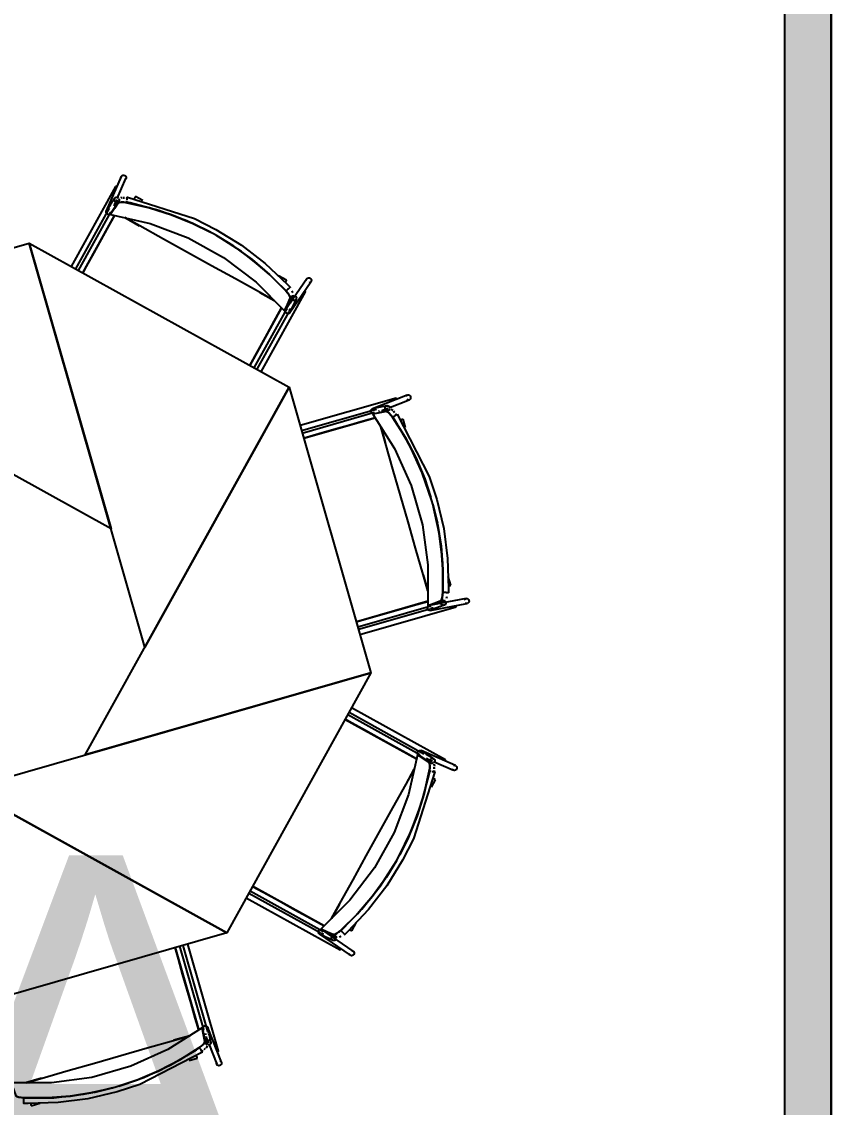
# Model space of a CAD drawing. Header units: metres. Extents: x 2.5 to 42.6, y 0.9 to 31.9.
# Drawn here: x 36.842 to 37.524, y 11.35 to 12.265 of the extents above; entities that cross this region are included whole.
import ezdxf

# ---------------------------------------------------------------- set-up
doc = ezdxf.new("R2010")
doc.units = ezdxf.units.M
for name, color, linetype in [('ARREDI', 9, 'Continuous'), ('PARETI_STRUTTURE', 7, 'Continuous'), ('PILASTRI_SETTI', 8, 'Continuous'), ('PORTE_SCALE', 2, 'Continuous'), ('WAYFINDING_TESTI', 7, 'Continuous')]:
    doc.layers.add(name, color=color, linetype=linetype)

msp = doc.modelspace()

# ---------------------------------------------------------------- linework, layer by layer
at = {"layer": 'ARREDI'}
for points in [[(36.92542, 12.13298), (36.92524, 12.1337), (36.92534, 12.13445), (36.92542, 12.13467), (36.92542, 12.13469), (36.92567, 12.1351), (36.92621, 12.13562), (36.92691, 12.13591), (36.92766, 12.13595), (36.92838, 12.13573), (36.92898, 12.13527), (36.92939, 12.13466)], [(36.92939, 12.13465), (36.92957, 12.13393), (36.92948, 12.13318), (36.92939, 12.13296), (36.92939, 12.13295), (36.92914, 12.13253), (36.9286, 12.13201)], [(36.92065, 12.12642), (36.92067, 12.1264)], [(36.92141, 12.126), (36.92096, 12.12625), (36.9207, 12.12639)], [(36.922, 12.12567), (36.92141, 12.12599)], [(36.93018, 12.11265), (36.92776, 12.113), (36.92547, 12.11311), (36.92377, 12.11297), (36.92297, 12.11261), (36.91966, 12.10771), (36.91638, 12.10279), (36.94977, 12.09528), (36.9818, 12.08308), (37.01179, 12.06646), (37.03909, 12.04576), (37.06316, 12.02143), (37.06559, 12.02682), (37.068, 12.03222)], [(36.91928, 12.11016), (36.9202, 12.11153), (36.92261, 12.1151)], [(36.9196, 12.11434), (36.91942, 12.11506), (36.9195, 12.1158), (36.91974, 12.11633), (36.91983, 12.11647), (36.9203, 12.11692), (36.92036, 12.11695), (36.92104, 12.11723), (36.92178, 12.11726), (36.9225, 12.11704), (36.9231, 12.11658)], [(36.92351, 12.11595), (36.92369, 12.11523), (36.9236, 12.11449), (36.92337, 12.11396), (36.92327, 12.11383), (36.92274, 12.11334), (36.92206, 12.11306), (36.92133, 12.11303), (36.9206, 12.11326), (36.92001, 12.11371), (36.9196, 12.11434)], [(36.92295, 12.11261), (36.92372, 12.11297), (36.92538, 12.11313), (36.92764, 12.11301), (36.93017, 12.11265)], [(36.92592, 12.11695), (36.925, 12.11686)], [(36.925, 12.11686), (36.92599, 12.11694)], [(36.92818, 12.11684), (36.9269, 12.1169)], [(36.92713, 12.11688), (36.92829, 12.11682)], [(36.92956, 12.11664), (36.93063, 12.11649)], [(36.93064, 12.1165), (36.92957, 12.11665)], [(36.93004, 12.11307), (36.93009, 12.11329), (36.93017, 12.11375), (36.93028, 12.11437)], [(36.93018, 12.11266), (36.94916, 12.10835), (36.96776, 12.10253), (36.98584, 12.09521), (37.00076, 12.08771)], [(37.00075, 12.08771), (36.98586, 12.0952), (36.96784, 12.1025), (36.94928, 12.10832), (36.93032, 12.11263)], [(36.9304, 12.1151), (36.93052, 12.11584), (36.93064, 12.11649)], [(36.93072, 12.11699), (36.93077, 12.11727), (36.93078, 12.11731), (36.93078, 12.1173)], [(36.93741, 12.11783), (36.93728, 12.1176), (36.93704, 12.11718), (36.93673, 12.1166), (36.93636, 12.11596)], [(36.91982, 12.10201), (36.91477, 12.09289), (36.9085, 12.0816), (36.90224, 12.07029), (36.89596, 12.05897), (36.89295, 12.05353)], [(36.91283, 12.10412), (36.91265, 12.10484), (36.91275, 12.10559), (36.91283, 12.10581), (36.91283, 12.10583), (36.91308, 12.10624), (36.91363, 12.10676), (36.91432, 12.10705), (36.91507, 12.10709)], [(36.91655, 12.10366), (36.91601, 12.10315), (36.91532, 12.10287), (36.91457, 12.10283), (36.91384, 12.10304), (36.91325, 12.1035), (36.91283, 12.10412)], [(36.91638, 12.10279), (36.91669, 12.10505)], [(36.9285, 12.10006), (36.94069, 12.0933)], [(37.05442, 12.03027), (37.04188, 12.03721), (37.02177, 12.04836), (37.00158, 12.05956), (36.98135, 12.07077), (36.96116, 12.08196), (36.94103, 12.09311), (36.92851, 12.10006)], [(37.00566, 12.08499), (37.01963, 12.07649)], [(37.01959, 12.07652), (37.00568, 12.08499)], [(37.06412, 12.03847), (37.05043, 12.05226), (37.03565, 12.06491), (37.02012, 12.07618)], [(37.02014, 12.07615), (37.03571, 12.06486), (37.05051, 12.05218), (37.06421, 12.03836)], [(37.06373, 12.04536), (37.06409, 12.04601), (37.06441, 12.04658), (37.06465, 12.04701), (37.06477, 12.04723)], [(37.08147, 12.04728), (37.08161, 12.04802), (37.08184, 12.04845), (37.08184, 12.04846), (37.082, 12.04866), (37.08258, 12.04911), (37.08329, 12.04935)], [(37.08328, 12.04935), (37.08403, 12.04934), (37.08473, 12.04906), (37.0853, 12.04856), (37.08567, 12.04791), (37.08578, 12.04717), (37.08565, 12.04644), (37.08541, 12.04601), (37.08541, 12.04599), (37.08526, 12.0458), (37.08467, 12.04534), (37.08396, 12.0451)], [(37.04222, 12.03702), (37.05444, 12.03025)], [(37.068, 12.03222), (37.06787, 12.0331), (37.0671, 12.0346), (37.06579, 12.03649), (37.06421, 12.03836)], [(37.06422, 12.03836), (37.06588, 12.0364), (37.06715, 12.03454), (37.0679, 12.03307), (37.06801, 12.03221)], [(37.06562, 12.03936), (37.06515, 12.03893), (37.06481, 12.03862), (37.06464, 12.03847)], [(37.06765, 12.04117), (37.06782, 12.04132), (37.06785, 12.04134), (37.06781, 12.04131), (37.0676, 12.04113), (37.06722, 12.0408), (37.06672, 12.04035), (37.06617, 12.03985), (37.06563, 12.03935)], [(37.06936, 12.0381), (37.07008, 12.03707)], [(37.07012, 12.03703), (37.06937, 12.0381)], [(37.08018, 12.038), (37.07959, 12.03832)], [(37.08092, 12.03759), (37.08093, 12.03758), (37.08087, 12.0376), (37.08062, 12.03776), (37.08018, 12.03801)], [(37.07096, 12.03471), (37.06856, 12.0293), (37.06796, 12.02798)], [(37.07125, 12.03028), (37.0705, 12.0303), (37.06979, 12.03056), (37.06922, 12.03105), (37.06886, 12.03169), (37.06874, 12.03241), (37.06874, 12.03242), (37.06888, 12.03313), (37.06893, 12.03327), (37.06925, 12.03376), (37.06984, 12.03421), (37.07054, 12.03445)], [(37.072, 12.03417), (37.07257, 12.03368), (37.07294, 12.03304), (37.07307, 12.03232), (37.07305, 12.03225), (37.07293, 12.0316), (37.07286, 12.03146), (37.07254, 12.03097), (37.07196, 12.03052), (37.07125, 12.03028)], [(37.0338, 11.97546), (37.03966, 11.98603), (37.04708, 11.9994), (37.05448, 12.01278), (37.06067, 12.02395)], [(37.06548, 12.02336), (37.06316, 12.02143)], [(37.06316, 12.02143), (37.06548, 12.02336)], [(37.06616, 12.01913), (37.06541, 12.01915), (37.06472, 12.01942), (37.06415, 12.01992), (37.06379, 12.02058), (37.06366, 12.02131)], [(37.06693, 12.02309), (37.0675, 12.02259), (37.06786, 12.02194), (37.06799, 12.0212), (37.06783, 12.02047), (37.06761, 12.02004), (37.06761, 12.02002), (37.06746, 12.01983), (37.06688, 12.01937), (37.06617, 12.01914)], [(37.15753, 11.94717), (37.1574, 11.94766), (37.15731, 11.94795), (37.1573, 11.948), (37.1573, 11.94799)], [(37.15772, 11.94652), (37.15754, 11.94716)], [(37.16531, 11.94927), (37.1657, 11.94991), (37.16628, 11.95036), (37.1665, 11.95047), (37.16652, 11.95047), (37.16699, 11.9506), (37.16774, 11.95057), (37.16843, 11.95029), (37.16899, 11.94978), (37.16934, 11.94913), (37.16945, 11.94838), (37.16929, 11.94764)], [(37.1693, 11.94764), (37.16891, 11.947), (37.16832, 11.94655), (37.1681, 11.94644), (37.16809, 11.94644), (37.16762, 11.94631), (37.16687, 11.94634), (37.16617, 11.94662)], [(37.13831, 11.93481), (37.13756, 11.93484), (37.13686, 11.93511), (37.13631, 11.93561), (37.13596, 11.93628), (37.13585, 11.93703), (37.136, 11.93777)], [(37.136, 11.93776), (37.13639, 11.9384), (37.13697, 11.93886), (37.13719, 11.93897), (37.13721, 11.93897), (37.13768, 11.93909), (37.13843, 11.93907), (37.13912, 11.93879), (37.13968, 11.93827)], [(37.15429, 11.93154), (37.15283, 11.93348), (37.15129, 11.93519), (37.15, 11.93629), (37.14917, 11.93659), (37.14336, 11.93547), (37.13757, 11.93431), (37.15586, 11.90538), (37.16989, 11.87412), (37.17933, 11.84116), (37.18401, 11.80722), (37.18383, 11.77299), (37.18936, 11.77509), (37.19487, 11.7772)], [(37.14233, 11.93698), (37.14327, 11.93716)], [(37.14483, 11.93748), (37.14644, 11.9378), (37.15067, 11.93861)], [(37.15191, 11.93858), (37.15152, 11.93794), (37.15095, 11.93748), (37.1504, 11.93728), (37.15024, 11.93725), (37.14954, 11.93728), (37.14952, 11.93728), (37.14884, 11.93755), (37.1483, 11.93807), (37.14795, 11.93872), (37.14786, 11.93947), (37.14801, 11.94021)], [(37.14801, 11.94021), (37.1484, 11.94085), (37.14897, 11.94131), (37.14952, 11.94151), (37.14968, 11.94154), (37.15034, 11.94153), (37.1504, 11.94151), (37.15108, 11.94124), (37.15162, 11.94072), (37.15197, 11.94007), (37.15206, 11.93932)], [(37.14916, 11.93662), (37.14996, 11.93632), (37.15124, 11.93525), (37.15275, 11.93359), (37.1543, 11.93153)], [(37.15432, 11.93758), (37.15306, 11.93864)], [(37.15308, 11.93861), (37.15435, 11.93753)], [(37.15498, 11.93685), (37.15591, 11.93582)], [(37.15585, 11.93591), (37.15499, 11.93685)], [(37.13945, 11.93133), (37.12942, 11.92845), (37.11701, 11.9249), (37.10459, 11.92133), (37.09215, 11.91776), (37.07971, 11.91419)], [(37.13756, 11.93431), (37.13938, 11.9357)], [(37.1543, 11.93154), (37.16469, 11.91506), (37.17372, 11.8978), (37.18131, 11.87984), (37.18656, 11.86398)], [(37.18656, 11.86399), (37.18133, 11.87981), (37.17374, 11.89773), (37.16474, 11.91496), (37.15438, 11.93141)], [(37.15449, 11.93192), (37.15469, 11.93206), (37.15506, 11.93232), (37.15558, 11.93268)], [(37.15558, 11.93268), (37.15618, 11.9331), (37.15679, 11.93353), (37.15733, 11.93392), (37.15775, 11.93421), (37.15797, 11.93438)], [(37.15668, 11.93479), (37.15734, 11.93393)], [(37.15734, 11.93392), (37.15669, 11.93478)], [(37.15802, 11.9344), (37.158, 11.93439)], [(37.16307, 11.93008), (37.16282, 11.93001), (37.16235, 11.92988), (37.16173, 11.9297), (37.161, 11.92949)], [(37.14421, 11.92381), (37.14804, 11.9104)], [(37.1839, 11.78542), (37.17995, 11.7992), (37.17361, 11.82131), (37.16725, 11.8435), (37.16087, 11.86573), (37.1545, 11.88792), (37.14816, 11.91003), (37.14422, 11.92381)], [(37.18811, 11.8586), (37.19199, 11.84271)], [(37.19197, 11.84275), (37.18811, 11.85859)], [(37.19656, 11.78436), (37.19662, 11.80379), (37.19512, 11.8232), (37.1921, 11.84214)], [(37.1921, 11.84211), (37.19513, 11.82312), (37.19663, 11.80369), (37.19655, 11.78422)], [(37.18004, 11.79883), (37.1839, 11.78541)], [(37.20115, 11.78951), (37.20186, 11.78972), (37.2025, 11.7899), (37.20296, 11.79002), (37.20322, 11.79011)], [(37.20325, 11.79011), (37.20322, 11.7901)], [(37.19488, 11.7772), (37.19542, 11.77791), (37.19594, 11.77952), (37.19634, 11.78179), (37.19655, 11.78422)], [(37.19655, 11.78421), (37.19633, 11.78166), (37.19592, 11.77944), (37.19541, 11.77787), (37.19488, 11.77719)], [(37.19825, 11.78393), (37.19761, 11.78397), (37.19715, 11.78398), (37.19691, 11.784)], [(37.20096, 11.78378), (37.2012, 11.78376), (37.20121, 11.78376), (37.20117, 11.78376), (37.20089, 11.78378), (37.20039, 11.78382), (37.19973, 11.78385), (37.19898, 11.78389), (37.19824, 11.78393)], [(37.12366, 11.75927), (37.1275, 11.76038), (37.14217, 11.76458), (37.15688, 11.7688), (37.17157, 11.77301), (37.18385, 11.77654)], [(37.18433, 11.76925), (37.18381, 11.76979), (37.18351, 11.77048), (37.18345, 11.77123), (37.18366, 11.77195), (37.1841, 11.77255)], [(37.18383, 11.77299), (37.18683, 11.77271)], [(37.18684, 11.77272), (37.18384, 11.773)], [(37.19873, 11.77687), (37.1932, 11.77475), (37.19186, 11.77423)], [(37.19581, 11.77353), (37.1953, 11.77408), (37.19498, 11.77477), (37.19492, 11.77551), (37.19511, 11.77623), (37.19553, 11.77683), (37.19555, 11.77683), (37.19614, 11.77723), (37.19628, 11.77728), (37.19685, 11.77741), (37.19759, 11.77731)], [(37.19877, 11.77644), (37.19908, 11.77575), (37.19915, 11.77501), (37.19896, 11.77429), (37.19852, 11.77369), (37.19848, 11.77365), (37.19793, 11.77329), (37.19779, 11.77323), (37.19721, 11.77311), (37.19647, 11.7732), (37.1958, 11.77354)], [(37.2, 11.7804), (37.19977, 11.77916)], [(37.19977, 11.7791), (37.20001, 11.7804)], [(37.20757, 11.77268), (37.20739, 11.77332)], [(37.2078, 11.7719), (37.20771, 11.77218), (37.20758, 11.77268)], [(37.20781, 11.77187), (37.20781, 11.77185)], [(37.21461, 11.77773), (37.21504, 11.77832), (37.21567, 11.77874), (37.21614, 11.77889), (37.21615, 11.77889), (37.21639, 11.77892), (37.21714, 11.77884), (37.21781, 11.77852)], [(37.2178, 11.77851), (37.21832, 11.77797), (37.21862, 11.77727), (37.21868, 11.77652), (37.21847, 11.7758), (37.21802, 11.7752), (37.21741, 11.77479), (37.21694, 11.77464), (37.21693, 11.77464), (37.21669, 11.77461), (37.21594, 11.77469), (37.21527, 11.77502)], [(37.18772, 11.77075), (37.18751, 11.77003), (37.18708, 11.76942), (37.18646, 11.769), (37.18598, 11.76886), (37.18573, 11.76882), (37.185, 11.76891), (37.18433, 11.76924)], [(37.18767, 11.7715), (37.18772, 11.77075)], [(37.1745, 11.64372), (37.16537, 11.64877), (37.15408, 11.65504), (37.14277, 11.6613), (37.13145, 11.66758), (37.12015, 11.67384), (37.1143, 11.67708)], [(37.18513, 11.63336), (37.18548, 11.63578), (37.18559, 11.63807), (37.18545, 11.63977), (37.18509, 11.64057), (37.18019, 11.64388), (37.17527, 11.64716), (37.16776, 11.61377), (37.15556, 11.58174), (37.13894, 11.55175), (37.11825, 11.52445), (37.09391, 11.50038), (37.0993, 11.49795), (37.1047, 11.49554)], [(37.17527, 11.64716), (37.17754, 11.64685)], [(37.17614, 11.64699), (37.17563, 11.64753), (37.17535, 11.64822), (37.17531, 11.64897), (37.17552, 11.64969), (37.17598, 11.65029), (37.1766, 11.65071)], [(37.1766, 11.65071), (37.17732, 11.65089), (37.17807, 11.65079), (37.1783, 11.65071), (37.17831, 11.65071), (37.17873, 11.65046), (37.17924, 11.64991), (37.17953, 11.64922), (37.17957, 11.64847)], [(37.18264, 11.64426), (37.18402, 11.64335), (37.18688, 11.6414)], [(37.18844, 11.64003), (37.18771, 11.63985), (37.18698, 11.63994), (37.18645, 11.64017), (37.18631, 11.64027), (37.18582, 11.6408), (37.18555, 11.64148), (37.18552, 11.64221), (37.18574, 11.64294), (37.1862, 11.64353), (37.18682, 11.64395)], [(37.18683, 11.64394), (37.18755, 11.64412), (37.18828, 11.64404), (37.18881, 11.6438), (37.18895, 11.64371), (37.18941, 11.64324), (37.18944, 11.64318), (37.18971, 11.6425), (37.18974, 11.64176), (37.18952, 11.64104), (37.18906, 11.64044)], [(37.10275, 11.50912), (37.1097, 11.52166), (37.12085, 11.54177), (37.13204, 11.56196), (37.14325, 11.58219), (37.15445, 11.60238), (37.1656, 11.62251), (37.17254, 11.63503)], [(37.17254, 11.63504), (37.16578, 11.62284)], [(37.1851, 11.64059), (37.18546, 11.63981), (37.18561, 11.63816), (37.1855, 11.6359), (37.18514, 11.63337)], [(37.18928, 11.63923), (37.18942, 11.63755)], [(37.18943, 11.63762), (37.18929, 11.63926)], [(37.18936, 11.63641), (37.18931, 11.63525)], [(37.18933, 11.63536), (37.18938, 11.63664)], [(37.19816, 11.64154), (37.19848, 11.64213)], [(37.19848, 11.64213), (37.19873, 11.64257), (37.19887, 11.64284)], [(37.1989, 11.64288), (37.19889, 11.64287)], [(37.20714, 11.63415), (37.20641, 11.63397), (37.20566, 11.63406), (37.20544, 11.63415), (37.20543, 11.63415), (37.20501, 11.6344), (37.2045, 11.63494)], [(37.20546, 11.63812), (37.20619, 11.63828), (37.20694, 11.6382), (37.20716, 11.63812), (37.20717, 11.63812), (37.20759, 11.63787), (37.2081, 11.63733), (37.20839, 11.63663), (37.20844, 11.63588), (37.20821, 11.63516), (37.20775, 11.63456), (37.20714, 11.63415)], [(37.18514, 11.63336), (37.18084, 11.61438), (37.17502, 11.59578), (37.1677, 11.5777), (37.1602, 11.56278)], [(37.1602, 11.56279), (37.16768, 11.57768), (37.17499, 11.5957), (37.18081, 11.61426), (37.18511, 11.63322)], [(37.18555, 11.63349), (37.18577, 11.63345), (37.18623, 11.63337), (37.18686, 11.63326)], [(37.18759, 11.63314), (37.18832, 11.63302), (37.18898, 11.6329)], [(37.19032, 11.62613), (37.19008, 11.62626), (37.18967, 11.62649), (37.18908, 11.62681), (37.18844, 11.62717)], [(37.18913, 11.63398), (37.18897, 11.63291)], [(37.18898, 11.6329), (37.18913, 11.63397)], [(37.18948, 11.63281), (37.18975, 11.63277), (37.18979, 11.63276), (37.18977, 11.63276)], [(37.15747, 11.55788), (37.14897, 11.54391)], [(37.149, 11.54395), (37.15747, 11.55788)], [(37.14864, 11.5434), (37.13735, 11.52783), (37.12467, 11.51303), (37.11085, 11.49933)], [(37.11096, 11.49942), (37.12475, 11.51311), (37.1374, 11.52789), (37.14865, 11.54342)], [(37.03623, 11.53623), (37.04518, 11.53128), (37.05851, 11.52389), (37.0719, 11.51647), (37.08526, 11.50905), (37.09643, 11.50286)], [(37.1095, 11.52132), (37.10274, 11.5091)], [(37.09162, 11.49737), (37.09163, 11.49812), (37.09191, 11.49882), (37.09241, 11.49939), (37.09306, 11.49975), (37.0938, 11.49987)], [(37.09558, 11.49661), (37.09508, 11.49604), (37.09442, 11.49568), (37.09369, 11.49555), (37.09295, 11.4957), (37.09252, 11.49593), (37.09251, 11.49593), (37.09231, 11.49608), (37.09185, 11.49666), (37.09162, 11.49737)], [(37.09585, 11.49806), (37.09392, 11.50038)], [(37.09392, 11.50038), (37.09585, 11.49806)], [(37.11084, 11.49932), (37.10888, 11.49766), (37.10702, 11.49639), (37.10555, 11.49564), (37.10469, 11.49553)], [(37.10471, 11.49554), (37.10558, 11.49566), (37.10708, 11.49644), (37.10897, 11.49775), (37.11085, 11.49933)], [(37.11184, 11.49792), (37.11141, 11.49839), (37.11111, 11.49874), (37.11095, 11.4989)], [(37.11366, 11.49588), (37.11381, 11.49572), (37.11382, 11.49569), (37.11379, 11.49573), (37.11361, 11.49594), (37.11328, 11.49631), (37.11284, 11.49681), (37.11234, 11.49737), (37.11184, 11.49791)], [(37.11785, 11.49981), (37.1185, 11.49945), (37.11907, 11.49913), (37.1195, 11.49889), (37.11972, 11.49877)], [(37.1072, 11.49258), (37.10178, 11.49498), (37.10046, 11.49558)], [(37.10665, 11.49154), (37.10617, 11.49097), (37.10553, 11.4906), (37.10481, 11.49047), (37.10474, 11.49048), (37.10408, 11.49061), (37.10395, 11.49068), (37.10346, 11.491), (37.103, 11.49158), (37.10276, 11.49229)], [(37.10277, 11.49229), (37.10278, 11.49304), (37.10306, 11.49375), (37.10353, 11.49432), (37.10417, 11.49468), (37.10489, 11.4948), (37.10491, 11.4948), (37.10562, 11.49466), (37.10575, 11.49461), (37.10624, 11.49429), (37.1067, 11.49371), (37.10694, 11.493)], [(37.10951, 11.49342), (37.11058, 11.49417)], [(37.11059, 11.49418), (37.10956, 11.49347)], [(36.99079, 11.41499), (36.98791, 11.42501), (36.98436, 11.43743), (36.98079, 11.44985), (36.97722, 11.46229), (36.97365, 11.47472), (36.97083, 11.48454)], [(37.11007, 11.48262), (37.11006, 11.48261), (37.11009, 11.48265), (37.11024, 11.48291), (37.11049, 11.48336)], [(37.11048, 11.48336), (37.1108, 11.48395)], [(37.12184, 11.48026), (37.12183, 11.47951), (37.12155, 11.47881), (37.12105, 11.47824), (37.1204, 11.47787), (37.11966, 11.47776), (37.11892, 11.47789), (37.11849, 11.47813), (37.11848, 11.47813), (37.11828, 11.47828), (37.11783, 11.47887), (37.11759, 11.47957)], [(37.11977, 11.48207), (37.1205, 11.48193), (37.12093, 11.4817), (37.12095, 11.4817), (37.12114, 11.48155), (37.1216, 11.48096), (37.12184, 11.48025)], [(36.99099, 11.40015), (36.99294, 11.4016), (36.99465, 11.40315), (36.99574, 11.40444), (36.99605, 11.40527), (36.99493, 11.41108), (36.99377, 11.41687), (36.96484, 11.39858), (36.93358, 11.38455), (36.90062, 11.3751), (36.86668, 11.37042), (36.83245, 11.3706), (36.83455, 11.36508), (36.83666, 11.35956)], [(36.99377, 11.41687), (36.99516, 11.41505)], [(36.99427, 11.41613), (36.99429, 11.41688), (36.99457, 11.41758), (36.99507, 11.41813), (36.99574, 11.41848), (36.99649, 11.41859), (36.99722, 11.41844)], [(36.99722, 11.41844), (36.99786, 11.41805), (36.99832, 11.41747), (36.99843, 11.41724), (36.99843, 11.41723), (36.99855, 11.41676), (36.99853, 11.41601), (36.99825, 11.41531), (36.99773, 11.41476)], [(36.84488, 11.37054), (36.85866, 11.37448), (36.88077, 11.38083), (36.90296, 11.38719), (36.92519, 11.39357), (36.94738, 11.39993), (36.96949, 11.40628), (36.98327, 11.41022)], [(36.98327, 11.41023), (36.96986, 11.4064)], [(36.99644, 11.41211), (36.99662, 11.41116)], [(36.99804, 11.40253), (36.9974, 11.40291), (36.99694, 11.40348), (36.99673, 11.40404), (36.99671, 11.40419), (36.99673, 11.4049), (36.99673, 11.40491), (36.99701, 11.4056), (36.99753, 11.40614), (36.99818, 11.40648), (36.99893, 11.40658), (36.99966, 11.40643)], [(36.99694, 11.40961), (36.99725, 11.40799), (36.99807, 11.40376)], [(36.99967, 11.40643), (37.00031, 11.40604), (37.00076, 11.40547), (37.00097, 11.40491), (37.001, 11.40476), (37.00099, 11.40409), (37.00097, 11.40404), (37.0007, 11.40336), (37.00018, 11.40282), (36.99953, 11.40247), (36.99878, 11.40237)], [(36.99099, 11.40014), (36.97452, 11.38975), (36.95726, 11.38072), (36.9393, 11.37312), (36.92344, 11.36787)], [(36.92345, 11.36787), (36.93926, 11.37311), (36.95719, 11.38069), (36.97442, 11.38969), (36.99087, 11.40005)], [(36.99608, 11.40528), (36.99578, 11.40448), (36.99471, 11.4032), (36.99305, 11.40168), (36.99099, 11.40014)], [(36.99138, 11.39994), (36.99152, 11.39975), (36.99178, 11.39937), (36.99214, 11.39886)], [(36.99214, 11.39885), (36.99256, 11.39825), (36.99299, 11.39764), (36.99338, 11.3971), (36.99367, 11.39669), (36.99384, 11.39646)], [(36.99338, 11.3971), (36.99424, 11.39775)], [(36.99425, 11.39775), (36.99339, 11.3971)], [(36.99386, 11.39642), (36.99385, 11.39643)], [(36.99631, 11.39946), (36.99528, 11.39853)], [(36.99537, 11.39859), (36.99631, 11.39945)], [(36.99807, 11.40136), (36.99699, 11.40008)], [(36.99704, 11.40011), (36.9981, 11.40138)], [(37.00598, 11.39672), (37.00662, 11.3969)], [(37.00663, 11.3969), (37.00713, 11.39704), (37.00741, 11.39712), (37.00746, 11.39714), (37.00745, 11.39714)], [(36.98954, 11.39136), (36.98947, 11.39161), (36.98933, 11.39209), (36.98915, 11.39271), (36.98895, 11.39343)], [(37.0071, 11.38514), (37.00646, 11.38553), (37.00601, 11.38611), (37.0059, 11.38633), (37.0059, 11.38635), (37.00577, 11.38682), (37.0058, 11.38757), (37.00608, 11.38826)], [(37.00873, 11.38913), (37.00936, 11.38874), (37.00982, 11.38816), (37.00993, 11.38794), (37.00993, 11.38792), (37.01006, 11.38745), (37.01003, 11.3867), (37.00975, 11.386), (37.00924, 11.38545), (37.00859, 11.3851), (37.00784, 11.38499), (37.0071, 11.38514)], [(36.85828, 11.3744), (36.84487, 11.37054)], [(36.90157, 11.36233), (36.88258, 11.3593), (36.86315, 11.3578), (36.84368, 11.35789)], [(36.84382, 11.35788), (36.86325, 11.35781), (36.88266, 11.35931), (36.9016, 11.36234)], [(36.91806, 11.36632), (36.90217, 11.36246)], [(36.90221, 11.36246), (36.91804, 11.36633)], [(36.84367, 11.35789), (36.84112, 11.35811), (36.8389, 11.35851), (36.83733, 11.35903), (36.83665, 11.35956)], [(36.83666, 11.35956), (36.83737, 11.35903), (36.83898, 11.3585), (36.84125, 11.3581), (36.84368, 11.35789)], [(36.84323, 11.35347), (36.84322, 11.35324), (36.84322, 11.35322), (36.84322, 11.35326), (36.84323, 11.35354), (36.84328, 11.35404), (36.8433, 11.35471), (36.84334, 11.35546), (36.84339, 11.3562)], [(36.84339, 11.35619), (36.84343, 11.35683), (36.84345, 11.35729), (36.84346, 11.35753)], [(36.84897, 11.35329), (36.84918, 11.35258), (36.84936, 11.35194), (36.84948, 11.35148), (36.84957, 11.35122)], [(36.84957, 11.35119), (36.84956, 11.35121)]]:
    msp.add_lwpolyline(points, dxfattribs=at)
for points in [[(36.6069, 12.0095), (36.84777, 12.07857), (36.91684, 11.83771)], [(36.84776, 12.07858), (37.06692, 11.95711), (36.94545, 11.73794)], [(37.06693, 11.95711), (37.136, 11.71623), (36.89514, 11.64716)], [(37.136, 11.71623), (37.01453, 11.49708), (36.79537, 11.61855)], [(37.01453, 11.49707), (36.77366, 11.428), (36.70459, 11.66886)]]:
    msp.add_lwpolyline(points, close=True, dxfattribs=at)
at = {"layer": 'PARETI_STRUTTURE'}
for points in [[(37.52407, 13.47996), (37.52407, 10.89037)], [(37.4847, 13.44059), (37.4847, 10.89037)], [(37.52407, 10.89037), (37.52407, 13.44059)], [(36.92542, 12.13468), (36.91284, 12.10582)], [(36.9221, 12.11624), (36.9294, 12.13295)], [(36.92065, 12.12642), (36.88324, 12.05892)], [(36.92336, 12.11396), (36.91703, 12.1041)], [(36.91977, 12.1109), (36.9217, 12.11533)], [(36.9211, 12.11318), (36.9206, 12.11228)], [(37.00322, 12.08638), (36.9807, 12.09742), (36.9572, 12.10614), (36.93295, 12.11246), (36.93004, 12.11304)], [(36.93078, 12.11731), (36.98725, 12.09926), (37.00532, 12.09016)], [(36.94366, 12.11441), (36.93743, 12.11787)], [(36.88703, 12.05681), (36.91544, 12.10808)], [(36.91642, 12.10475), (36.88919, 12.05561)], [(36.89298, 12.05351), (36.91985, 12.102)], [(36.9168, 12.10409), (36.91723, 12.10508)], [(37.06462, 12.03845), (37.04657, 12.05592), (37.02689, 12.07147), (37.00574, 12.08497), (37.00321, 12.08638)], [(37.00532, 12.09017), (37.02679, 12.07682), (37.04685, 12.0614), (37.06525, 12.04408), (37.06785, 12.04135)], [(37.06479, 12.04727), (37.05811, 12.05098)], [(37.08184, 12.04845), (37.06403, 12.02248)], [(37.04351, 11.97008), (37.08093, 12.03758)], [(37.06761, 12.02003), (37.08541, 12.04601)], [(37.06393, 12.02269), (37.06398, 12.02281), (37.06404, 12.02292), (37.0641, 12.02305), (37.06415, 12.02316), (37.06421, 12.02328), (37.06426, 12.02339), (37.06432, 12.02352), (37.06437, 12.02363), (37.06443, 12.02376), (37.06448, 12.02387), (37.06454, 12.02399), (37.0646, 12.0241), (37.06465, 12.02423), (37.06471, 12.02435), (37.06478, 12.02446), (37.06483, 12.02459), (37.06489, 12.0247), (37.06494, 12.02482), (37.065, 12.02494), (37.06505, 12.02506), (37.06511, 12.02517), (37.06516, 12.0253), (37.06522, 12.02541), (37.06528, 12.02553), (37.06533, 12.02566), (37.06539, 12.02577), (37.06544, 12.02589), (37.0655, 12.02601), (37.06555, 12.02613), (37.06561, 12.02624), (37.06566, 12.02637), (37.06572, 12.02648), (37.06578, 12.0266), (37.06583, 12.02671), (37.06589, 12.02684), (37.06594, 12.02695), (37.066, 12.02707), (37.06605, 12.02719), (37.06611, 12.02731), (37.06616, 12.02744), (37.06622, 12.02755), (37.06628, 12.02767), (37.06635, 12.02778), (37.0664, 12.02791), (37.06646, 12.02802), (37.06651, 12.02814), (37.06657, 12.02826), (37.06662, 12.02838), (37.06668, 12.02849), (37.06673, 12.02862), (37.06679, 12.02874), (37.06685, 12.02885), (37.0669, 12.02898), (37.06696, 12.02909), (37.06701, 12.02921), (37.06707, 12.02932), (37.06712, 12.02945), (37.06718, 12.02956), (37.06723, 12.02969), (37.06729, 12.0298), (37.06735, 12.02992), (37.0674, 12.03003), (37.06746, 12.03016), (37.06751, 12.03028), (37.06757, 12.03039), (37.06762, 12.03052), (37.06768, 12.03063), (37.06773, 12.03076), (37.06779, 12.03087), (37.06785, 12.03099), (37.0679, 12.0311), (37.06797, 12.03123), (37.06803, 12.03134), (37.06808, 12.03146), (37.06814, 12.03157), (37.06819, 12.0317), (37.06825, 12.03182), (37.0683, 12.03194), (37.06836, 12.03206), (37.06841, 12.03217), (37.06847, 12.0323), (37.06853, 12.03241), (37.06858, 12.03253), (37.06864, 12.03264), (37.06869, 12.03277), (37.06875, 12.03288), (37.0688, 12.03301), (37.06886, 12.03312), (37.06891, 12.03324), (37.06893, 12.03327)], [(37.07286, 12.03146), (37.06784, 12.02082)], [(37.06865, 12.02945), (37.06948, 12.03094)], [(37.06065, 12.02397), (37.03378, 11.97547)], [(37.03756, 11.97337), (37.06509, 12.02304)], [(37.06661, 12.02068), (37.03973, 11.97218)], [(37.06814, 12.02344), (37.06671, 12.02087)], [(37.1573, 11.948), (37.0762, 11.92475)], [(37.16651, 11.95047), (37.13721, 11.93897)], [(37.15113, 11.93978), (37.16809, 11.94645)], [(37.0774, 11.92058), (37.14065, 11.93872)], [(37.1504, 11.93728), (37.13896, 11.93478)], [(37.1457, 11.93765), (37.15041, 11.9395)], [(37.14825, 11.93833), (37.14645, 11.93781)], [(37.13898, 11.93567), (37.07808, 11.9182)], [(37.07927, 11.91404), (37.13947, 11.9313)], [(37.13878, 11.93493), (37.13978, 11.93532)], [(37.18737, 11.8613), (37.17925, 11.88503), (37.1688, 11.90782), (37.15613, 11.92943), (37.15448, 11.9319)], [(37.15802, 11.9344), (37.18518, 11.88171), (37.19153, 11.8625)], [(37.16507, 11.92324), (37.1631, 11.9301)], [(37.19689, 11.784), (37.19649, 11.80911), (37.19356, 11.83403), (37.18814, 11.85852), (37.18736, 11.86131)], [(37.19153, 11.8625), (37.19728, 11.83787), (37.20056, 11.8128), (37.20132, 11.78754), (37.20122, 11.78376)], [(37.20325, 11.79011), (37.20114, 11.79746)], [(37.18385, 11.77656), (37.12365, 11.7593)], [(37.12484, 11.75513), (37.18633, 11.77276)], [(37.12672, 11.7486), (37.20782, 11.77185)], [(37.21614, 11.7789), (37.18519, 11.77312)], [(37.18526, 11.77334), (37.18538, 11.77338), (37.18551, 11.77342), (37.18563, 11.77348), (37.18576, 11.77352), (37.18587, 11.77356), (37.18599, 11.7736), (37.18612, 11.77365), (37.18624, 11.77369), (37.18637, 11.77374), (37.18649, 11.77378), (37.18662, 11.77383), (37.18674, 11.77387), (37.18687, 11.77391), (37.18699, 11.77396), (37.1871, 11.77401), (37.18723, 11.77405), (37.18735, 11.77409), (37.18748, 11.77413), (37.1876, 11.77419), (37.18773, 11.77423), (37.18785, 11.77427), (37.18798, 11.77431), (37.1881, 11.77435), (37.18821, 11.7744), (37.18834, 11.77445), (37.18846, 11.77449), (37.18859, 11.77453), (37.18871, 11.77458), (37.18884, 11.77462), (37.18896, 11.77467), (37.18909, 11.77471), (37.18921, 11.77476), (37.18933, 11.7748), (37.18945, 11.77484), (37.18958, 11.77488), (37.1897, 11.77494), (37.18983, 11.77498), (37.18995, 11.77502), (37.19008, 11.77506), (37.1902, 11.7751), (37.19033, 11.77516), (37.19044, 11.7752), (37.19056, 11.77524), (37.19069, 11.77528), (37.19081, 11.77533), (37.19094, 11.77537), (37.19106, 11.77542), (37.19119, 11.77546), (37.19131, 11.77551), (37.19144, 11.77555), (37.19155, 11.77559), (37.19167, 11.77565), (37.1918, 11.77569), (37.19192, 11.77573), (37.19205, 11.77577), (37.19217, 11.77581), (37.1923, 11.77587), (37.19242, 11.77591), (37.19255, 11.77595), (37.19267, 11.77599), (37.19278, 11.77603), (37.19291, 11.77608), (37.19303, 11.77613), (37.19316, 11.77617), (37.19328, 11.77621), (37.19341, 11.77626), (37.19353, 11.7763), (37.19366, 11.77635), (37.19378, 11.7764), (37.19389, 11.77644), (37.19402, 11.77648), (37.19414, 11.77652), (37.19427, 11.77656), (37.19439, 11.77662), (37.19452, 11.77666), (37.19464, 11.7767), (37.19477, 11.77674), (37.19489, 11.77678), (37.19501, 11.77684), (37.19513, 11.77688), (37.19526, 11.77692), (37.19538, 11.77696), (37.19551, 11.77701), (37.19563, 11.77706), (37.19576, 11.7771), (37.19588, 11.77715), (37.19601, 11.77719), (37.19612, 11.77723), (37.19624, 11.77727), (37.19628, 11.77728)], [(37.18598, 11.76886), (37.21694, 11.77464)], [(37.19778, 11.77323), (37.18671, 11.76926)], [(37.19403, 11.77497), (37.19501, 11.77525)], [(37.18573, 11.77002), (37.12552, 11.75276)], [(37.18828, 11.77075), (37.18595, 11.77009)], [(37.17723, 11.64712), (37.11638, 11.68084)], [(37.11758, 11.68301), (37.18057, 11.6481)], [(37.1989, 11.64288), (37.11968, 11.68679)], [(37.11428, 11.67705), (37.17449, 11.64368)], [(37.17657, 11.64674), (37.17756, 11.6463)], [(37.18644, 11.64018), (37.17659, 11.64651)], [(37.20717, 11.63812), (37.1783, 11.6507)], [(37.18338, 11.64376), (37.18781, 11.64183)], [(37.18567, 11.64244), (37.18477, 11.64294)], [(37.18879, 11.64141), (37.20543, 11.63414)], [(37.15886, 11.56032), (37.1699, 11.58283), (37.17863, 11.60633), (37.18495, 11.63058), (37.18553, 11.6335)], [(37.1898, 11.63276), (37.17174, 11.57629), (37.16264, 11.55822)], [(37.18689, 11.61988), (37.19035, 11.62611)], [(37.11094, 11.49892), (37.12841, 11.51696), (37.14395, 11.53665), (37.15745, 11.5578), (37.15887, 11.56033)], [(37.16265, 11.55822), (37.1493, 11.53675), (37.13389, 11.51669), (37.11657, 11.49829), (37.11383, 11.49569)], [(37.09645, 11.50289), (37.03624, 11.53626)], [(37.03084, 11.52652), (37.11007, 11.48262)], [(37.09316, 11.49693), (37.03295, 11.53031)], [(37.03414, 11.53247), (37.09552, 11.49846)], [(37.12094, 11.4817), (37.09496, 11.49951)], [(37.09517, 11.49961), (37.09529, 11.49956), (37.09541, 11.4995), (37.09553, 11.49945), (37.09564, 11.49939), (37.09577, 11.49933), (37.09588, 11.49928), (37.096, 11.49922), (37.09611, 11.49917), (37.09624, 11.49911), (37.09635, 11.49906), (37.09648, 11.499), (37.09659, 11.49895), (37.09671, 11.49889), (37.09684, 11.49883), (37.09695, 11.49876), (37.09707, 11.49871), (37.09718, 11.49865), (37.09731, 11.4986), (37.09742, 11.49854), (37.09754, 11.49849), (37.09766, 11.49843), (37.09778, 11.49838), (37.09789, 11.49832), (37.09802, 11.49826), (37.09813, 11.49821), (37.09825, 11.49815), (37.09838, 11.4981), (37.09849, 11.49804), (37.09861, 11.49799), (37.09873, 11.49793), (37.09885, 11.49788), (37.09896, 11.49782), (37.09909, 11.49776), (37.0992, 11.49771), (37.09932, 11.49765), (37.09943, 11.4976), (37.09956, 11.49754), (37.09967, 11.49749), (37.09979, 11.49743), (37.09992, 11.49738), (37.10003, 11.49732), (37.10016, 11.49726), (37.10027, 11.4972), (37.10039, 11.49714), (37.1005, 11.49708), (37.10063, 11.49703), (37.10074, 11.49697), (37.10086, 11.49692), (37.10098, 11.49686), (37.1011, 11.49681), (37.10121, 11.49675), (37.10134, 11.4967), (37.10146, 11.49664), (37.10157, 11.49658), (37.1017, 11.49653), (37.10181, 11.49647), (37.10193, 11.49642), (37.10204, 11.49636), (37.10217, 11.49631), (37.10228, 11.49625), (37.10241, 11.4962), (37.10252, 11.49614), (37.10264, 11.49608), (37.10277, 11.49603), (37.10288, 11.49597), (37.103, 11.49592), (37.10311, 11.49586), (37.10324, 11.49581), (37.10335, 11.49575), (37.10348, 11.4957), (37.10359, 11.49564), (37.10371, 11.49557), (37.10382, 11.49551), (37.10395, 11.49546), (37.10406, 11.4954), (37.10418, 11.49535), (37.10431, 11.49529), (37.10442, 11.49524), (37.10454, 11.49518), (37.10466, 11.49513), (37.10478, 11.49507), (37.10489, 11.49501), (37.10502, 11.49496), (37.10513, 11.4949), (37.10525, 11.49485), (37.10536, 11.49479), (37.10549, 11.49474), (37.1056, 11.49468), (37.10573, 11.49463), (37.10575, 11.49461)], [(37.11975, 11.49875), (37.12346, 11.50543)], [(37.09252, 11.49593), (37.11849, 11.47812)], [(37.10395, 11.49068), (37.09331, 11.4957)], [(37.09593, 11.4954), (37.09336, 11.49683)], [(37.10251, 11.49458), (37.10342, 11.49406)], [(36.97081, 11.48454), (36.99077, 11.41497)], [(36.99513, 11.41546), (36.97497, 11.48573)], [(36.97735, 11.48641), (36.99818, 11.41379)], [(37.00746, 11.39714), (36.98151, 11.48761)], [(36.99673, 11.40404), (36.99423, 11.41548)], [(36.99439, 11.41565), (36.99478, 11.41465)], [(37.00993, 11.38793), (36.99843, 11.41723)], [(36.99711, 11.40874), (36.99895, 11.40403)], [(36.99779, 11.40618), (36.99727, 11.40799)], [(36.92076, 11.36707), (36.94449, 11.37518), (36.96728, 11.38564), (36.98889, 11.39831), (36.99136, 11.39996)], [(36.99386, 11.39642), (36.94117, 11.36925), (36.92196, 11.36291)], [(36.99924, 11.40331), (37.0059, 11.38634)], [(36.9827, 11.38936), (36.98956, 11.39134)], [(36.92196, 11.36291), (36.89733, 11.35716), (36.87226, 11.35388), (36.847, 11.35312), (36.84322, 11.35321)], [(36.84346, 11.35755), (36.86857, 11.35795), (36.89349, 11.36088), (36.91797, 11.3663), (36.92077, 11.36707)], [(36.84957, 11.35119), (36.85692, 11.3533)]]:
    msp.add_lwpolyline(points, dxfattribs=at)
at = {"layer": 'PILASTRI_SETTI'}
msp.add_solid([(37.52407, 10.89037), (37.52407, 13.44059), (37.48469, 10.89037), (37.48469, 13.44059)], dxfattribs=at)
at = {"layer": 'PORTE_SCALE'}
for centre, radius, start, end in [((29.80736, 16.67803), 8.44956, 327.24518, 327.324991), ((37.57165, 9.97439), 2.01191, 102.11177, 102.44654), ((41.75051, 18.75618), 8.44956, 237.24518, 237.324991), ((35.03385, 10.98278), 2.01191, 12.11177, 12.44654)]:
    msp.add_arc(centre, radius, start, end, dxfattribs=at)

# ---------------------------------------------------------------- texts
at = {"layer": 'WAYFINDING_TESTI', "insert": (35.5, 11.4), "char_height": 0.32, "attachment_point": 5}
msp.add_mtext('LAB. BIOLOGIA', dxfattribs=at)

doc.saveas('drawing.dxf')
